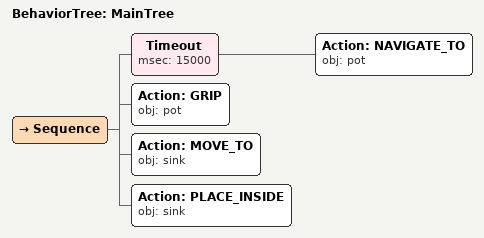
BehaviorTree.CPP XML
<root main_tree_to_execute="MainTree">
  <BehaviorTree ID="MainTree">
    <Sequence>
      <!-- Timeout: NAVIGATE_TO pot within 15s -->
      <Timeout msec="15000">
        <!-- Navigate to pot -->
        <Action ID="NAVIGATE_TO" obj="pot" />
      </Timeout>
      <!-- Grasp pot -->
      <Action ID="GRIP" obj="pot" />
      <!-- Grip pot -->
      <Action ID="MOVE_TO" obj="sink" />
      <!-- Move to sink -->
      <Action ID="PLACE_INSIDE" obj="sink" />
    </Sequence>
  </BehaviorTree>
</root>
